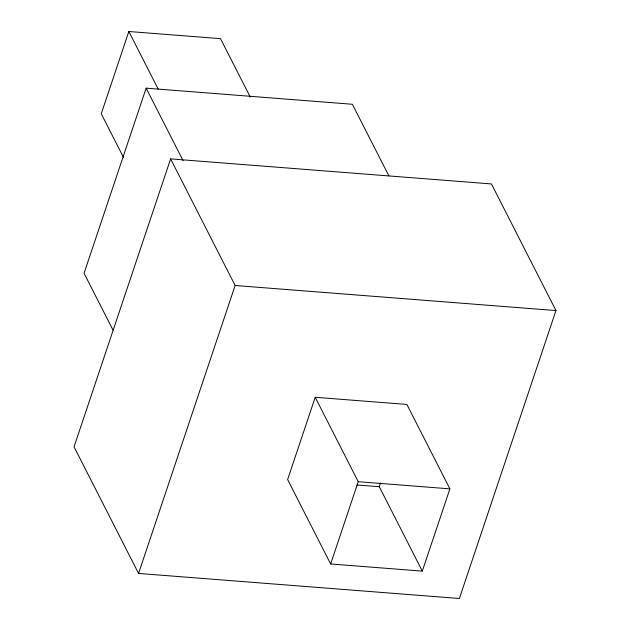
<?xml version="1.0" encoding="UTF-8"?>
<svg xmlns="http://www.w3.org/2000/svg" width="630" height="630" viewBox="0 0 630 630"><rect width="100%" height="100%" fill="white"/><g stroke="black" fill="none" stroke-linecap="round" stroke-linejoin="round"><path stroke-width="0.94" d="M250.291 97.114L220.508 38.658L128.843 31.5L101.249 113.77L123.48 157.39M388.875 175.872L352.391 104.273L146.144 88.161L84.058 273.255L112.983 330.018M170.62 158.886L74.041 446.82L138.553 573.434L459.38 598.5L555.959 310.566L491.447 183.944L170.62 158.886L235.132 285.5L138.553 573.434M315.22 397.286L287.627 479.556L330.64 563.968L422.305 571.126L449.899 488.856L406.885 404.444L315.22 397.286L358.234 481.698L330.64 563.968M422.305 571.126L379.291 486.714L380.536 483.021M235.132 285.5L555.959 310.566M358.234 481.698L449.899 488.856M356.863 484.966L379.291 486.714M128.843 31.5L158.185 89.082M146.144 88.161L183.078 160.634"/></g></svg>
